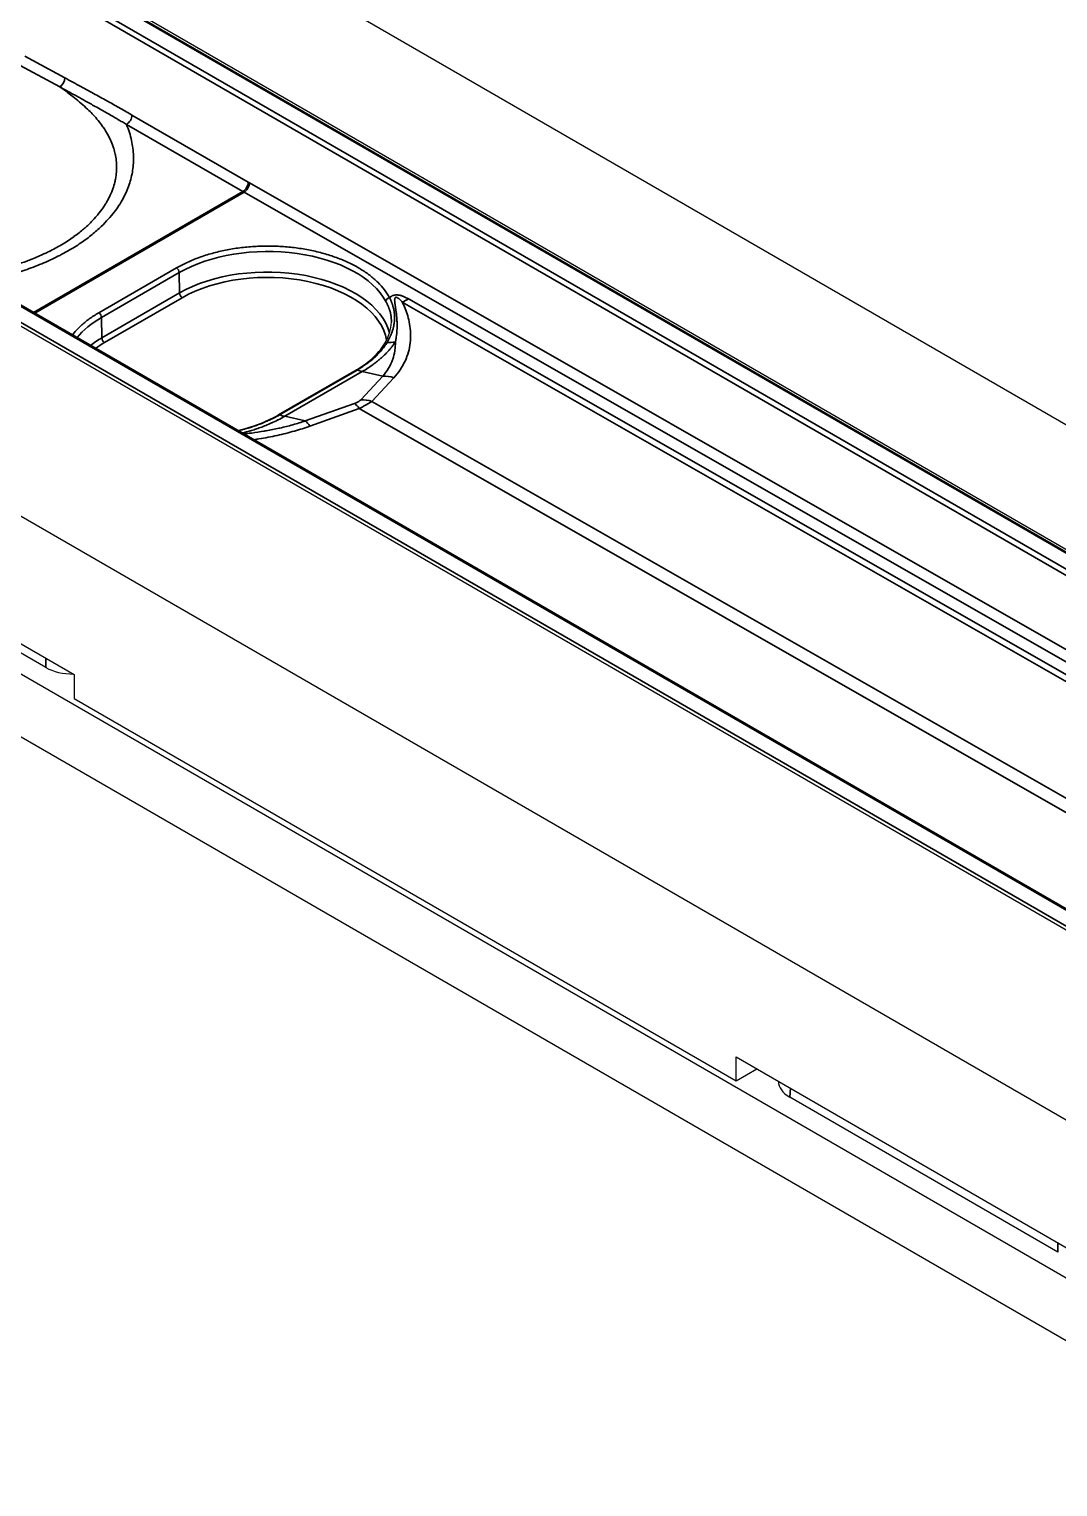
# Model space of a CAD drawing. Header units: millimetres. Extents: x 68 to 2000, y 100 to 2870.
# Drawn here: x 1392.8 to 1459.3, y 768.1 to 862.3 of the extents above; entities that cross this region are included whole.
import ezdxf

# ---------------------------------------------------------------- set-up
doc = ezdxf.new("R2010")
doc.units = ezdxf.units.MM
doc.header["$LTSCALE"] = 10
doc.layers.add('_Sichtbarkanten', color=7, linetype='Continuous', lineweight=25)
doc.layers.add('Sichtbar schmal (ISO)', color=7, linetype='Continuous', lineweight=35)

msp = doc.modelspace()

# ---------------------------------------------------------------- linework, layer by layer
at = {"layer": '_Sichtbarkanten'}
for p, q in [((1239.442, 963.976), (1522.284, 800.676)), ((1250.756, 949.223), (1496.836, 807.149)), ((1251.18, 949.156), (1496.616, 807.453)), ((1200.551, 941.522), (1483.393, 778.223)), ((1476.854, 795.62), (1230.787, 937.687)), ((1475.297, 795.145), (1229.86, 936.847)), ((1413.907, 840.264), (1408.89, 837.368)), ((1361.235, 838.545), (1476.146, 772.201)), ((1476.146, 768.118), (1361.235, 834.462)), ((1373.085, 833.663), (1395.712, 820.599)), ((1393.878, 821.049), (1376.552, 831.053)), ((1395.712, 820.599), (1395.712, 819.047)), ((1395.712, 819.047), (1438.492, 794.348)), ((1438.492, 794.348), (1438.492, 795.9)), ((1438.492, 795.9), (1461.12, 782.836)), ((1438.492, 794.348), (1439.836, 795.124)), ((1459.286, 783.286), (1441.959, 793.29))]:
    msp.add_line(p, q, dxfattribs=at)
for centre, major_axis, ratio, start_param, end_param in [((1409.015, 837.151), (-0.125, 0.217), 0.589802, 0.000536, 0.000639), ((1395.645, 822.072), (-2.5, 0), 0.578054, 0.786007, 1.578464), ((1443.73, 794.31), (-2.503, 0), 0.576647, 6.275518, 7.067974)]:
    msp.add_ellipse(centre, major_axis=major_axis, ratio=ratio, start_param=start_param, end_param=end_param, dxfattribs=at)
for points in [[(1415.764, 841.962), (1416.051, 842.431), (1416.2, 842.909), (1416.209, 843.359)], [(1413.907, 840.264), (1413.907, 840.264), (1413.907, 840.264), (1413.907, 840.264)]]:
    msp.add_open_spline(points, degree=3, dxfattribs=at)
for points, knots in [([(1413.907, 840.264), (1414.51, 840.612), (1415.018, 841.02), (1415.534, 841.62), (1415.658, 841.79), (1415.764, 841.962)], [0, 0, 0, 0, 0.517166, 0.517166, 0.7129259, 0.7129259, 0.7129259, 0.7129259]), ([(1406.278, 836.367), (1406.953, 836.525), (1407.594, 836.739), (1408.419, 837.112), (1408.662, 837.236), (1408.89, 837.368)], [0.0820416, 0.0820416, 0.0820416, 0.0820416, 0.5202542, 0.5202542, 0.7160723, 0.7160723, 0.7160723, 0.7160723])]:
    msp.add_open_spline(points, degree=3, knots=knots, dxfattribs=at)
at = {"layer": 'Sichtbar schmal (ISO)'}
for p, q in [((1495.638, 806.324), (1249.571, 948.391)), ((1249.748, 948.693), (1495.815, 806.626)), ((1496.711, 807.137), (1250.631, 949.211)), ((1229.766, 937.164), (1475.845, 795.09)), ((1476.729, 795.607), (1230.662, 937.674)), ((1392.21, 859.946), (1394.784, 858.557)), ((1392.518, 860.536), (1395.092, 859.147)), ((1399.089, 856.137), (1406.597, 851.803)), ((1399.443, 856.742), (1406.95, 852.408)), ((1407.041, 852.356), (1492.118, 803.76)), ((1393.07, 843.993), (1406.597, 851.803)), ((1393.162, 843.939), (1406.689, 851.749)), ((1406.689, 851.749), (1491.415, 803.354)), ((1397.297, 843.967), (1402.318, 846.865)), ((1397.475, 843.664), (1402.495, 846.562)), ((1402.495, 846.562), (1402.515, 845.245)), ((1397.495, 842.346), (1402.515, 845.245)), ((1397.671, 842.044), (1402.692, 844.942)), ((1417.315, 844.865), (1475.879, 811.407)), ((1416.911, 844.659), (1475.476, 811.201)), ((1397.475, 843.664), (1397.495, 842.346)), ((1413.995, 840.267), (1408.982, 837.372)), ((1409.314, 837.277), (1414.328, 840.172)), ((1415.655, 839.874), (1414.328, 840.172)), ((1415.655, 839.874), (1414.231, 838.346)), ((1416.364, 839.774), (1414.94, 838.245)), ((1414.94, 838.245), (1462.601, 811.016)), ((1410.641, 836.98), (1409.314, 837.277)), ((1413.827, 838.113), (1410.641, 836.98)), ((1414.133, 837.779), (1410.947, 836.646)), ((1414.133, 837.779), (1461.794, 810.55)), ((1393.878, 821.049), (1393.878, 821.658)), ((1441.959, 793.29), (1441.995, 793.877)), ((1459.286, 783.286), (1459.286, 783.895))]:
    msp.add_line(p, q, dxfattribs=at)
for centre, major_axis, ratio, start_param, end_param in [((1394.739, 858.95), (0.237, 0.44), 0.595227, 4.00544, 5.463512), ((1399.089, 856.545), (0.25, 0.433), 0.57735, 3.926991, 5.480334), ((1406.597, 852.211), (0.25, 0.433), 0.57735, 3.926992, 5.480334), ((1406.688, 852.159), (0.248, 0.434), 0.580313, 3.924309, 5.477656), ((1407.281, 874.831), (-11.827, 23.793), 0.584954, 2.419126, 2.424094), ((1406.597, 872.215), (12.5, -21.651), 0.57735, 5.497787, 5.503023), ((1408.175, 843.318), (8.033, 0.037), 0.57423, 0.295808, 2.353511), ((1402.319, 846.661), (0.125, -0.217), 0.57735, 0.802851, 2.36143), ((1408.175, 841.977), (8.004, 0), 0.57735, 0.149566, 2.356194), ((1408.175, 841.777), (7.754, 0), 0.57735, 0.093863, 2.356194), ((1402.692, 845.146), (-0.125, 0.217), 0.57735, 0.802851, 2.356194), ((1416.092, 844.737), (-0.22, -0.118), 0.783061, 4.318496, 5.86939), ((1417.297, 848.958), (2.48, 4.341), 0.580365, 3.809992, 3.924359), ((1397.298, 843.762), (0.125, -0.217), 0.57735, 0.802851, 2.36143), ((1403.155, 840.42), (8.033, 0.037), 0.57422, 2.353528, 2.698243), ((1403.155, 839.079), (8.004, 0), 0.57735, 2.356194, 2.495666), ((1403.155, 838.878), (7.754, 0), 0.57735, 2.356194, 2.468253), ((1397.671, 842.248), (-0.125, 0.217), 0.57735, 0.802851, 2.356194), ((1415.977, 841.832), (-0.213, 0.13), 0.763655, 5.367945, 6.283188), ((1414.904, 846.213), (-4.432, 2.314), 0.783416, 2.174071, 2.291282), ((1413.294, 844.673), (-2.5, 4.33), 0.57735, 2.55575, 2.652887), ((1416.172, 837.624), (-1.829, 1.704), 0.803702, 5.270685, 5.583182), ((1414.748, 836.095), (-1.829, 1.704), 0.803702, 5.270686, 5.583183), ((1409.015, 837.151), (-0.125, 0.217), 0.589802, 5.697944, 6.283721), ((1408.281, 841.778), (-2.5, 4.33), 0.57735, 2.55575, 2.652887), ((1414.344, 835.862), (-0.838, 2.355), 0.268501, 5.561414, 5.87391), ((1411.158, 834.729), (-0.838, 2.355), 0.268501, 5.561414, 5.87391)]:
    msp.add_ellipse(centre, major_axis=major_axis, ratio=ratio, start_param=start_param, end_param=end_param, dxfattribs=at)
for points, knots in [([(1395.092, 859.147), (1395.453, 858.952), (1396.142, 858.58), (1397.078, 858.069), (1397.918, 857.606), (1398.703, 857.166), (1399.201, 856.882), (1399.443, 856.742)], [0, 0, 0, 0, 0.2, 0.4, 0.6, 0.8, 1, 1, 1, 1]), ([(1388.928, 846.384), (1389.049, 846.401), (1389.171, 846.42), (1389.296, 846.44), (1389.553, 846.482), (1389.819, 846.531), (1390.1, 846.589), (1390.121, 846.593), (1390.143, 846.598), (1390.165, 846.602), (1390.426, 846.657), (1390.699, 846.72), (1390.986, 846.794), (1391.134, 846.832), (1391.285, 846.872), (1391.438, 846.916), (1391.609, 846.965), (1391.783, 847.017), (1391.959, 847.073), (1392.183, 847.145), (1392.41, 847.223), (1392.638, 847.307), (1392.752, 847.349), (1392.866, 847.392), (1392.979, 847.437), (1393.241, 847.541), (1393.502, 847.652), (1393.754, 847.769), (1393.83, 847.804), (1393.904, 847.84), (1393.978, 847.876), (1394.257, 848.011), (1394.524, 848.153), (1394.776, 848.298), (1394.814, 848.32), (1394.852, 848.343), (1394.89, 848.365), (1395.174, 848.533), (1395.436, 848.705), (1395.674, 848.875), (1395.68, 848.879), (1395.685, 848.883), (1395.691, 848.887), (1395.922, 849.053), (1396.131, 849.218), (1396.318, 849.379), (1396.378, 849.43), (1396.436, 849.481), (1396.492, 849.531), (1396.615, 849.643), (1396.728, 849.752), (1396.832, 849.859), (1396.955, 849.984), (1397.066, 850.105), (1397.167, 850.224), (1397.192, 850.252), (1397.215, 850.281), (1397.239, 850.309), (1397.359, 850.454), (1397.465, 850.595), (1397.561, 850.734), (1397.614, 850.809), (1397.663, 850.884), (1397.71, 850.958), (1397.749, 851.021), (1397.787, 851.084), (1397.823, 851.146), (1397.901, 851.283), (1397.972, 851.421), (1398.036, 851.559), (1398.062, 851.615), (1398.086, 851.672), (1398.11, 851.728), (1398.144, 851.811), (1398.176, 851.895), (1398.206, 851.979), (1398.255, 852.12), (1398.297, 852.262), (1398.331, 852.405), (1398.341, 852.446), (1398.35, 852.487), (1398.359, 852.528), (1398.38, 852.63), (1398.398, 852.732), (1398.411, 852.834), (1398.431, 852.977), (1398.442, 853.121), (1398.446, 853.265), (1398.447, 853.295), (1398.447, 853.325), (1398.447, 853.355), (1398.448, 853.469), (1398.443, 853.583), (1398.434, 853.699), (1398.422, 853.844), (1398.402, 853.991), (1398.373, 854.138), (1398.369, 854.16), (1398.365, 854.183), (1398.36, 854.206), (1398.334, 854.331), (1398.301, 854.457), (1398.262, 854.583), (1398.216, 854.733), (1398.16, 854.884), (1398.095, 855.036), (1398.088, 855.052), (1398.081, 855.069), (1398.073, 855.085), (1398.013, 855.222), (1397.944, 855.36), (1397.867, 855.498), (1397.78, 855.653), (1397.683, 855.808), (1397.58, 855.956), (1397.568, 855.974), (1397.555, 855.993), (1397.542, 856.011), (1397.451, 856.139), (1397.357, 856.262), (1397.261, 856.378), (1397.153, 856.511), (1397.043, 856.635), (1396.928, 856.758), (1396.842, 856.85), (1396.754, 856.941), (1396.661, 857.032), (1396.63, 857.063), (1396.598, 857.094), (1396.566, 857.124), (1396.438, 857.246), (1396.303, 857.369), (1396.163, 857.49), (1396.023, 857.612), (1395.878, 857.732), (1395.728, 857.852), (1395.579, 857.971), (1395.424, 858.09), (1395.267, 858.207), (1395.226, 858.238), (1395.185, 858.268), (1395.144, 858.298), (1395.025, 858.385), (1394.905, 858.471), (1394.784, 858.557)], [0.3514099, 0.3514099, 0.3514099, 0.3514099, 0.3617021, 0.3617021, 0.3617021, 0.3829787, 0.3829787, 0.3829787, 0.3846223, 0.3846223, 0.3846223, 0.4042553, 0.4042553, 0.4042553, 0.4143424, 0.4143424, 0.4143424, 0.4255319, 0.4255319, 0.4255319, 0.439735, 0.439735, 0.439735, 0.4468085, 0.4468085, 0.4468085, 0.4632013, 0.4632013, 0.4632013, 0.4680851, 0.4680851, 0.4680851, 0.4865231, 0.4865231, 0.4865231, 0.4893617, 0.4893617, 0.4893617, 0.5106383, 0.5106383, 0.5106383, 0.511152, 0.511152, 0.511152, 0.5319149, 0.5319149, 0.5319149, 0.5385528, 0.5385528, 0.5385528, 0.5531915, 0.5531915, 0.5531915, 0.5703514, 0.5703514, 0.5703514, 0.5744681, 0.5744681, 0.5744681, 0.5957447, 0.5957447, 0.5957447, 0.6072782, 0.6072782, 0.6072782, 0.6170213, 0.6170213, 0.6170213, 0.6382979, 0.6382979, 0.6382979, 0.6469096, 0.6469096, 0.6469096, 0.6595745, 0.6595745, 0.6595745, 0.6808511, 0.6808511, 0.6808511, 0.686985, 0.686985, 0.686985, 0.7021277, 0.7021277, 0.7021277, 0.7234043, 0.7234043, 0.7234043, 0.7278428, 0.7278428, 0.7278428, 0.7446809, 0.7446809, 0.7446809, 0.7659574, 0.7659574, 0.7659574, 0.7692021, 0.7692021, 0.7692021, 0.787234, 0.787234, 0.787234, 0.8085106, 0.8085106, 0.8085106, 0.8107834, 0.8107834, 0.8107834, 0.8297872, 0.8297872, 0.8297872, 0.8510638, 0.8510638, 0.8510638, 0.8536812, 0.8536812, 0.8536812, 0.8723404, 0.8723404, 0.8723404, 0.893617, 0.893617, 0.893617, 0.9095234, 0.9095234, 0.9095234, 0.9148936, 0.9148936, 0.9148936, 0.9361702, 0.9361702, 0.9361702, 0.9574468, 0.9574468, 0.9574468, 0.9787234, 0.9787234, 0.9787234, 0.9842348, 0.9842348, 0.9842348, 1, 1, 1, 1]), ([(1394.784, 858.557), (1395.012, 858.432), (1395.233, 858.311), (1395.447, 858.193), (1395.57, 858.125), (1395.691, 858.059), (1395.809, 857.993), (1395.888, 857.95), (1395.965, 857.907), (1396.042, 857.865), (1396.225, 857.763), (1396.403, 857.665), (1396.576, 857.569), (1396.63, 857.539), (1396.684, 857.509), (1396.737, 857.479), (1396.845, 857.419), (1396.951, 857.359), (1397.055, 857.301), (1397.202, 857.219), (1397.345, 857.138), (1397.485, 857.059), (1397.515, 857.042), (1397.545, 857.025), (1397.575, 857.009), (1397.675, 856.952), (1397.774, 856.896), (1397.872, 856.84), (1397.99, 856.773), (1398.106, 856.707), (1398.22, 856.641), (1398.265, 856.616), (1398.309, 856.59), (1398.353, 856.565), (1398.415, 856.53), (1398.475, 856.495), (1398.536, 856.46), (1398.633, 856.404), (1398.729, 856.348), (1398.823, 856.293), (1398.913, 856.24), (1399.001, 856.189), (1399.089, 856.137)], [0, 0, 0, 0, 0.1270785, 0.1270785, 0.1270785, 0.2, 0.2, 0.2, 0.2482893, 0.2482893, 0.2482893, 0.3637364, 0.3637364, 0.3637364, 0.4, 0.4, 0.4, 0.473759, 0.473759, 0.473759, 0.5777492, 0.5777492, 0.5777492, 0.6, 0.6, 0.6, 0.674812, 0.674812, 0.674812, 0.764905, 0.764905, 0.764905, 0.8, 0.8, 0.8, 0.8485106, 0.8485106, 0.8485106, 0.9264973, 0.9264973, 0.9264973, 1, 1, 1, 1]), ([(1389.642, 845.972), (1389.825, 846.006), (1390.292, 846.099), (1391.103, 846.288), (1392.117, 846.576), (1393.203, 846.954), (1394.288, 847.416), (1395.291, 847.936), (1396.161, 848.482), (1396.883, 849.022), (1397.465, 849.537), (1397.928, 850.019), (1398.301, 850.47), (1398.609, 850.906), (1398.869, 851.342), (1399.088, 851.788), (1399.266, 852.243), (1399.4, 852.701), (1399.491, 853.164), (1399.54, 853.632), (1399.545, 854.109), (1399.506, 854.597), (1399.422, 855.094), (1399.283, 855.619), (1399.159, 855.964), (1399.089, 856.137)], [0.3130997, 0.3130997, 0.3130997, 0.3130997, 0.3333333, 0.3636364, 0.3939394, 0.4242424, 0.4545455, 0.4848485, 0.5151515, 0.5454545, 0.5757576, 0.6060606, 0.6363636, 0.6666667, 0.6969697, 0.7272727, 0.7575758, 0.7878788, 0.8181818, 0.8484848, 0.8787879, 0.9090909, 0.9393939, 0.969697, 1, 1, 1, 1]), ([(1416.091, 844.942), (1416.103, 844.917), (1416.116, 844.892), (1416.128, 844.864), (1416.129, 844.862), (1416.13, 844.86), (1416.131, 844.858), (1416.143, 844.833), (1416.155, 844.806), (1416.167, 844.778), (1416.169, 844.774), (1416.171, 844.769), (1416.173, 844.764), (1416.184, 844.738), (1416.196, 844.711), (1416.207, 844.683), (1416.21, 844.676), (1416.213, 844.668), (1416.216, 844.661), (1416.226, 844.634), (1416.237, 844.606), (1416.247, 844.578), (1416.251, 844.567), (1416.254, 844.557), (1416.258, 844.546), (1416.268, 844.519), (1416.277, 844.491), (1416.286, 844.462), (1416.291, 844.449), (1416.295, 844.435), (1416.299, 844.42), (1416.308, 844.393), (1416.316, 844.365), (1416.323, 844.336), (1416.328, 844.318), (1416.333, 844.3), (1416.338, 844.281), (1416.344, 844.254), (1416.351, 844.226), (1416.357, 844.197), (1416.362, 844.174), (1416.366, 844.151), (1416.371, 844.127), (1416.376, 844.101), (1416.381, 844.073), (1416.385, 844.045), (1416.389, 844.016), (1416.393, 843.987), (1416.397, 843.957), (1416.4, 843.931), (1416.403, 843.904), (1416.405, 843.876), (1416.408, 843.841), (1416.411, 843.805), (1416.412, 843.767), (1416.414, 843.742), (1416.414, 843.717), (1416.415, 843.69), (1416.415, 843.647), (1416.415, 843.602), (1416.413, 843.555), (1416.412, 843.532), (1416.411, 843.508), (1416.41, 843.484), (1416.406, 843.431), (1416.401, 843.375), (1416.394, 843.317), (1416.391, 843.297), (1416.388, 843.276), (1416.385, 843.255), (1416.375, 843.19), (1416.362, 843.122), (1416.346, 843.05), (1416.342, 843.033), (1416.338, 843.016), (1416.334, 842.999), (1416.314, 842.92), (1416.29, 842.837), (1416.261, 842.75), (1416.257, 842.738), (1416.253, 842.726), (1416.249, 842.714), (1416.215, 842.619), (1416.175, 842.519), (1416.126, 842.414), (1416.123, 842.408), (1416.12, 842.402), (1416.117, 842.396), (1416.064, 842.283), (1416.001, 842.164), (1415.926, 842.04)], [0, 0, 0, 0, 0.0625, 0.0625, 0.0625, 0.0673979, 0.0673979, 0.0673979, 0.125, 0.125, 0.125, 0.134343, 0.134343, 0.134343, 0.1875, 0.1875, 0.1875, 0.2010157, 0.2010157, 0.2010157, 0.25, 0.25, 0.25, 0.2675424, 0.2675424, 0.2675424, 0.3125, 0.3125, 0.3125, 0.3339838, 0.3339838, 0.3339838, 0.375, 0.375, 0.375, 0.4003897, 0.4003897, 0.4003897, 0.4375, 0.4375, 0.4375, 0.4668495, 0.4668495, 0.4668495, 0.5, 0.5, 0.5, 0.5333862, 0.5333862, 0.5333862, 0.5625, 0.5625, 0.5625, 0.6000058, 0.6000058, 0.6000058, 0.625, 0.625, 0.625, 0.6667228, 0.6667228, 0.6667228, 0.6875, 0.6875, 0.6875, 0.7335473, 0.7335473, 0.7335473, 0.75, 0.75, 0.75, 0.8005055, 0.8005055, 0.8005055, 0.8125, 0.8125, 0.8125, 0.8674731, 0.8674731, 0.8674731, 0.875, 0.875, 0.875, 0.9341302, 0.9341302, 0.9341302, 0.9375, 0.9375, 0.9375, 0.9999998, 0.9999998, 0.9999998, 0.9999998]), ([(1416.091, 844.942), (1416.106, 844.956), (1416.121, 844.969), (1416.136, 844.982), (1416.151, 844.994), (1416.167, 845.006), (1416.184, 845.017), (1416.2, 845.028), (1416.217, 845.039), (1416.234, 845.048), (1416.252, 845.057), (1416.27, 845.066), (1416.288, 845.073), (1416.306, 845.08), (1416.324, 845.087), (1416.342, 845.092), (1416.36, 845.098), (1416.378, 845.102), (1416.396, 845.106), (1416.413, 845.109), (1416.431, 845.112), (1416.45, 845.115), (1416.469, 845.117), (1416.489, 845.119), (1416.51, 845.119), (1416.531, 845.12), (1416.553, 845.12), (1416.576, 845.119), (1416.599, 845.118), (1416.623, 845.116), (1416.647, 845.113), (1416.671, 845.111), (1416.696, 845.107), (1416.721, 845.102), (1416.745, 845.097), (1416.771, 845.092), (1416.797, 845.085), (1416.823, 845.079), (1416.849, 845.071), (1416.876, 845.063), (1416.903, 845.055), (1416.93, 845.045), (1416.958, 845.035), (1416.985, 845.025), (1417.014, 845.014), (1417.042, 845.001), (1417.071, 844.989), (1417.1, 844.976), (1417.13, 844.962), (1417.159, 844.948), (1417.19, 844.933), (1417.22, 844.917), (1417.251, 844.901), (1417.283, 844.884), (1417.315, 844.865)], [0, 0, 0, 0, 0.0555556, 0.0555556, 0.0555556, 0.1111111, 0.1111111, 0.1111111, 0.1666667, 0.1666667, 0.1666667, 0.2222222, 0.2222222, 0.2222222, 0.2777778, 0.2777778, 0.2777778, 0.3333333, 0.3333333, 0.3333333, 0.3888889, 0.3888889, 0.3888889, 0.4444444, 0.4444444, 0.4444444, 0.5, 0.5, 0.5, 0.5555556, 0.5555556, 0.5555556, 0.6111111, 0.6111111, 0.6111111, 0.6666667, 0.6666667, 0.6666667, 0.7222222, 0.7222222, 0.7222222, 0.7777778, 0.7777778, 0.7777778, 0.8333333, 0.8333333, 0.8333333, 0.8888889, 0.8888889, 0.8888889, 0.9444444, 0.9444444, 0.9444444, 0.9999994, 0.9999994, 0.9999994, 0.9999994]), ([(1416.466, 842.076), (1416.481, 842.145), (1416.494, 842.212), (1416.506, 842.277), (1416.508, 842.288), (1416.509, 842.298), (1416.511, 842.308), (1416.522, 842.374), (1416.532, 842.438), (1416.54, 842.501), (1416.541, 842.511), (1416.542, 842.521), (1416.543, 842.53), (1416.551, 842.593), (1416.557, 842.656), (1416.562, 842.718), (1416.563, 842.727), (1416.563, 842.736), (1416.564, 842.745), (1416.569, 842.807), (1416.572, 842.869), (1416.575, 842.931), (1416.575, 842.94), (1416.575, 842.948), (1416.576, 842.957), (1416.578, 843.019), (1416.579, 843.081), (1416.579, 843.142), (1416.579, 843.151), (1416.579, 843.159), (1416.579, 843.168), (1416.578, 843.229), (1416.577, 843.29), (1416.575, 843.349), (1416.575, 843.356), (1416.574, 843.364), (1416.574, 843.372), (1416.572, 843.43), (1416.569, 843.485), (1416.565, 843.537), (1416.565, 843.544), (1416.564, 843.551), (1416.564, 843.557), (1416.56, 843.609), (1416.556, 843.657), (1416.552, 843.702), (1416.551, 843.708), (1416.551, 843.714), (1416.55, 843.719), (1416.546, 843.764), (1416.542, 843.807), (1416.537, 843.847), (1416.537, 843.852), (1416.536, 843.857), (1416.535, 843.862), (1416.531, 843.902), (1416.526, 843.94), (1416.522, 843.976), (1416.521, 843.98), (1416.521, 843.984), (1416.52, 843.989), (1416.516, 844.025), (1416.511, 844.059), (1416.506, 844.092), (1416.506, 844.095), (1416.505, 844.099), (1416.505, 844.103), (1416.5, 844.135), (1416.496, 844.166), (1416.492, 844.196), (1416.491, 844.199), (1416.491, 844.202), (1416.49, 844.205), (1416.486, 844.235), (1416.482, 844.263), (1416.478, 844.29), (1416.478, 844.292), (1416.477, 844.295), (1416.477, 844.298), (1416.473, 844.325), (1416.469, 844.35), (1416.465, 844.375), (1416.465, 844.377), (1416.465, 844.38), (1416.464, 844.382), (1416.461, 844.406), (1416.457, 844.43), (1416.454, 844.452), (1416.454, 844.454), (1416.453, 844.456), (1416.453, 844.458), (1416.45, 844.48), (1416.447, 844.502), (1416.444, 844.522), (1416.444, 844.524), (1416.444, 844.526), (1416.444, 844.527), (1416.441, 844.548), (1416.438, 844.567), (1416.436, 844.585), (1416.436, 844.587), (1416.436, 844.589), (1416.435, 844.59), (1416.433, 844.609), (1416.431, 844.626), (1416.429, 844.643), (1416.429, 844.645), (1416.429, 844.646), (1416.429, 844.647), (1416.427, 844.664), (1416.426, 844.68), (1416.425, 844.696), (1416.424, 844.697), (1416.424, 844.698), (1416.424, 844.7), (1416.423, 844.715), (1416.422, 844.73), (1416.421, 844.744), (1416.421, 844.745), (1416.421, 844.746), (1416.421, 844.747), (1416.421, 844.762), (1416.42, 844.775), (1416.42, 844.788), (1416.42, 844.789), (1416.42, 844.79), (1416.42, 844.791), (1416.42, 844.804), (1416.421, 844.817), (1416.421, 844.828), (1416.422, 844.841), (1416.423, 844.852), (1416.425, 844.863), (1416.426, 844.874), (1416.428, 844.885), (1416.431, 844.894), (1416.433, 844.903), (1416.436, 844.912), (1416.44, 844.919), (1416.443, 844.927), (1416.447, 844.934), (1416.452, 844.939), (1416.456, 844.945), (1416.461, 844.95), (1416.466, 844.954), (1416.471, 844.957), (1416.477, 844.96), (1416.483, 844.962), (1416.488, 844.964), (1416.494, 844.966), (1416.501, 844.966), (1416.507, 844.967), (1416.514, 844.966), (1416.522, 844.965), (1416.53, 844.964), (1416.538, 844.963), (1416.548, 844.96), (1416.557, 844.957), (1416.567, 844.953), (1416.577, 844.948), (1416.587, 844.943), (1416.598, 844.938), (1416.609, 844.931), (1416.621, 844.925), (1416.632, 844.917), (1416.644, 844.909), (1416.657, 844.9), (1416.669, 844.891), (1416.682, 844.881), (1416.695, 844.871), (1416.709, 844.86), (1416.723, 844.848), (1416.737, 844.836), (1416.751, 844.823), (1416.766, 844.809), (1416.781, 844.795), (1416.796, 844.781), (1416.812, 844.765), (1416.827, 844.749), (1416.844, 844.733), (1416.86, 844.715), (1416.877, 844.697), (1416.894, 844.679), (1416.911, 844.659)], [0, 0, 0, 0, 0.021602, 0.021602, 0.021602, 0.025, 0.025, 0.025, 0.046683, 0.046683, 0.046683, 0.05, 0.05, 0.05, 0.071771, 0.071771, 0.071771, 0.075, 0.075, 0.075, 0.096858, 0.096858, 0.096858, 0.1, 0.1, 0.1, 0.121962, 0.121962, 0.121962, 0.125, 0.125, 0.125, 0.147062, 0.147062, 0.147062, 0.15, 0.15, 0.15, 0.172132, 0.172132, 0.172132, 0.175, 0.175, 0.175, 0.197202, 0.197202, 0.197202, 0.2, 0.2, 0.2, 0.22229, 0.22229, 0.22229, 0.225, 0.225, 0.225, 0.247382, 0.247382, 0.247382, 0.25, 0.25, 0.25, 0.27247, 0.27247, 0.27247, 0.275, 0.275, 0.275, 0.297556, 0.297556, 0.297556, 0.3, 0.3, 0.3, 0.322644, 0.322644, 0.322644, 0.325, 0.325, 0.325, 0.347732, 0.347732, 0.347732, 0.35, 0.35, 0.35, 0.37282, 0.37282, 0.37282, 0.375, 0.375, 0.375, 0.397906, 0.397906, 0.397906, 0.4, 0.4, 0.4, 0.422993, 0.422993, 0.422993, 0.425, 0.425, 0.425, 0.44808, 0.44808, 0.44808, 0.45, 0.45, 0.45, 0.473168, 0.473168, 0.473168, 0.475, 0.475, 0.475, 0.498257, 0.498257, 0.498257, 0.5, 0.5, 0.5, 0.523345, 0.523345, 0.523345, 0.525, 0.525, 0.525, 0.548432, 0.548432, 0.548432, 0.573519, 0.573519, 0.573519, 0.598606, 0.598606, 0.598606, 0.623693, 0.623693, 0.623693, 0.648779, 0.648779, 0.648779, 0.673862, 0.673862, 0.673862, 0.698942, 0.698942, 0.698942, 0.724027, 0.724027, 0.724027, 0.749124, 0.749124, 0.749124, 0.77422, 0.77422, 0.77422, 0.799304, 0.799304, 0.799304, 0.824389, 0.824389, 0.824389, 0.849477, 0.849477, 0.849477, 0.874564, 0.874564, 0.874564, 0.899651, 0.899651, 0.899651, 0.924738, 0.924738, 0.924738, 0.949825, 0.949825, 0.949825, 0.974913, 0.974913, 0.974913, 1, 1, 1, 1]), ([(1395.591, 842.537), (1395.618, 842.572), (1395.646, 842.607), (1395.675, 842.642), (1395.811, 842.807), (1395.963, 842.967), (1396.131, 843.121), (1396.298, 843.276), (1396.481, 843.424), (1396.676, 843.565), (1396.87, 843.706), (1397.077, 843.84), (1397.297, 843.967)], [0.8216292, 0.8216292, 0.8216292, 0.8216292, 0.8333333, 0.8333333, 0.8333333, 0.8888889, 0.8888889, 0.8888889, 0.9444444, 0.9444444, 0.9444444, 1, 1, 1, 1]), ([(1415.853, 844.699), (1415.866, 844.674), (1415.88, 844.649), (1415.894, 844.622), (1415.895, 844.62), (1415.896, 844.618), (1415.897, 844.616), (1415.909, 844.591), (1415.922, 844.565), (1415.936, 844.538), (1415.938, 844.533), (1415.94, 844.529), (1415.942, 844.525), (1415.954, 844.499), (1415.967, 844.473), (1415.979, 844.445), (1415.982, 844.438), (1415.985, 844.431), (1415.988, 844.424), (1416, 844.398), (1416.011, 844.371), (1416.022, 844.343), (1416.026, 844.333), (1416.03, 844.323), (1416.034, 844.313), (1416.045, 844.287), (1416.055, 844.26), (1416.065, 844.232), (1416.07, 844.219), (1416.074, 844.205), (1416.079, 844.191), (1416.088, 844.165), (1416.097, 844.138), (1416.105, 844.11), (1416.11, 844.092), (1416.116, 844.075), (1416.121, 844.057), (1416.128, 844.031), (1416.135, 844.004), (1416.142, 843.976), (1416.147, 843.954), (1416.152, 843.931), (1416.157, 843.908), (1416.163, 843.882), (1416.168, 843.856), (1416.173, 843.828), (1416.178, 843.801), (1416.182, 843.773), (1416.187, 843.744), (1416.19, 843.718), (1416.193, 843.692), (1416.196, 843.666), (1416.2, 843.632), (1416.203, 843.596), (1416.205, 843.56), (1416.207, 843.536), (1416.208, 843.511), (1416.209, 843.486), (1416.21, 843.445), (1416.21, 843.403), (1416.209, 843.359)], [0.0000002, 0.0000002, 0.0000002, 0.0000002, 0.0625, 0.0625, 0.0625, 0.0673967, 0.0673967, 0.0673967, 0.125, 0.125, 0.125, 0.1343426, 0.1343426, 0.1343426, 0.1875, 0.1875, 0.1875, 0.2010143, 0.2010143, 0.2010143, 0.25, 0.25, 0.25, 0.2675413, 0.2675413, 0.2675413, 0.3125, 0.3125, 0.3125, 0.3339828, 0.3339828, 0.3339828, 0.375, 0.375, 0.375, 0.4003887, 0.4003887, 0.4003887, 0.4375, 0.4375, 0.4375, 0.4668486, 0.4668486, 0.4668486, 0.5, 0.5, 0.5, 0.5333854, 0.5333854, 0.5333854, 0.5625, 0.5625, 0.5625, 0.600005, 0.600005, 0.600005, 0.625, 0.625, 0.625, 0.6653849, 0.6653849, 0.6653849, 0.6653849]), ([(1416.911, 844.659), (1416.975, 844.528), (1417.101, 844.249), (1417.267, 843.778), (1417.397, 843.242), (1417.465, 842.645), (1417.442, 842.025), (1417.327, 841.433), (1417.112, 840.845), (1416.79, 840.279), (1416.517, 839.937), (1416.364, 839.774)], [0.0000001, 0.0000001, 0.0000001, 0.0000001, 0.1111111, 0.2222222, 0.3333333, 0.4444444, 0.5555556, 0.6666667, 0.7777778, 0.8888889, 1, 1, 1, 1]), ([(1415.926, 842.04), (1415.879, 841.963), (1415.828, 841.886), (1415.774, 841.81), (1415.726, 841.742), (1415.675, 841.675), (1415.621, 841.608), (1415.607, 841.59), (1415.591, 841.572), (1415.576, 841.553), (1415.54, 841.511), (1415.504, 841.468), (1415.466, 841.426), (1415.413, 841.367), (1415.358, 841.309), (1415.3, 841.251), (1415.246, 841.197), (1415.19, 841.143), (1415.132, 841.09), (1415.126, 841.084), (1415.121, 841.079), (1415.115, 841.074), (1415.046, 841.011), (1414.975, 840.95), (1414.902, 840.89), (1414.821, 840.823), (1414.738, 840.759), (1414.652, 840.695), (1414.636, 840.683), (1414.619, 840.671), (1414.603, 840.659), (1414.522, 840.601), (1414.439, 840.543), (1414.353, 840.487), (1414.238, 840.412), (1414.119, 840.338), (1413.995, 840.267)], [0, 0, 0, 0, 0.117035, 0.117035, 0.117035, 0.221069, 0.221069, 0.221069, 0.25, 0.25, 0.25, 0.317055, 0.317055, 0.317055, 0.411258, 0.411258, 0.411258, 0.5, 0.5, 0.5, 0.509092, 0.509092, 0.509092, 0.613594, 0.613594, 0.613594, 0.728289, 0.728289, 0.728289, 0.75, 0.75, 0.75, 0.856332, 0.856332, 0.856332, 1, 1, 1, 1]), ([(1414.328, 840.172), (1414.467, 840.252), (1414.594, 840.331), (1414.71, 840.406), (1414.72, 840.413), (1414.731, 840.42), (1414.741, 840.427), (1414.846, 840.496), (1414.942, 840.563), (1415.03, 840.627), (1415.047, 840.639), (1415.063, 840.651), (1415.079, 840.663), (1415.158, 840.722), (1415.232, 840.779), (1415.301, 840.834), (1415.32, 840.85), (1415.339, 840.866), (1415.358, 840.881), (1415.42, 840.932), (1415.478, 840.982), (1415.533, 841.03), (1415.554, 841.049), (1415.574, 841.067), (1415.594, 841.085), (1415.645, 841.131), (1415.693, 841.176), (1415.739, 841.22), (1415.759, 841.24), (1415.78, 841.26), (1415.799, 841.28), (1415.843, 841.323), (1415.884, 841.365), (1415.925, 841.408), (1415.945, 841.429), (1415.965, 841.45), (1415.984, 841.471), (1416.024, 841.516), (1416.064, 841.56), (1416.103, 841.605), (1416.121, 841.626), (1416.138, 841.647), (1416.156, 841.668), (1416.199, 841.719), (1416.241, 841.771), (1416.282, 841.824), (1416.293, 841.839), (1416.305, 841.854), (1416.317, 841.869), (1416.368, 841.938), (1416.418, 842.007), (1416.466, 842.076)], [0, 0, 0, 0, 0.1017511, 0.1017511, 0.1017511, 0.1111111, 0.1111111, 0.1111111, 0.2047514, 0.2047514, 0.2047514, 0.2222222, 0.2222222, 0.2222222, 0.3088109, 0.3088109, 0.3088109, 0.3333333, 0.3333333, 0.3333333, 0.4141311, 0.4141311, 0.4141311, 0.4444444, 0.4444444, 0.4444444, 0.5213578, 0.5213578, 0.5213578, 0.5555556, 0.5555556, 0.5555556, 0.6302663, 0.6302663, 0.6302663, 0.6666667, 0.6666667, 0.6666667, 0.7427651, 0.7427651, 0.7427651, 0.7777778, 0.7777778, 0.7777778, 0.8639588, 0.8639588, 0.8639588, 0.8888889, 0.8888889, 0.8888889, 0.9999989, 0.9999989, 0.9999989, 0.9999989]), ([(1416.466, 842.076), (1416.471, 841.904), (1416.463, 841.731), (1416.439, 841.558), (1416.436, 841.539), (1416.433, 841.519), (1416.43, 841.5), (1416.402, 841.321), (1416.358, 841.143), (1416.297, 840.967), (1416.292, 840.954), (1416.288, 840.942), (1416.283, 840.929), (1416.217, 840.747), (1416.132, 840.568), (1416.032, 840.396), (1416.028, 840.39), (1416.025, 840.384), (1416.021, 840.378), (1415.916, 840.202), (1415.793, 840.034), (1415.655, 839.874)], [0.0000008, 0.0000008, 0.0000008, 0.0000008, 0.2248145, 0.2248145, 0.2248145, 0.25, 0.25, 0.25, 0.4832723, 0.4832723, 0.4832723, 0.5, 0.5, 0.5, 0.7416406, 0.7416406, 0.7416406, 0.75, 0.75, 0.75, 1, 1, 1, 1]), ([(1413.995, 840.267), (1413.98, 840.272), (1413.965, 840.275), (1413.951, 840.275), (1413.937, 840.275), (1413.924, 840.272), (1413.912, 840.267), (1413.91, 840.266), (1413.909, 840.265), (1413.907, 840.264)], [0, 0, 0, 0, 0.2, 0.2, 0.2, 0.4, 0.4, 0.4, 0.4326714, 0.4326714, 0.4326714, 0.4326714]), ([(1414.231, 838.346), (1414.214, 838.328), (1414.176, 838.292), (1414.108, 838.244), (1414.028, 838.198), (1413.937, 838.154), (1413.866, 838.126), (1413.827, 838.113)], [0.0000019, 0.0000019, 0.0000019, 0.0000019, 0.2, 0.4, 0.6, 0.8, 1, 1, 1, 1]), ([(1414.94, 838.245), (1414.896, 838.215), (1414.849, 838.184), (1414.801, 838.154), (1414.753, 838.123), (1414.704, 838.093), (1414.653, 838.063), (1414.602, 838.032), (1414.549, 838.002), (1414.494, 837.971), (1414.439, 837.94), (1414.382, 837.909), (1414.322, 837.877), (1414.262, 837.845), (1414.199, 837.812), (1414.133, 837.779)], [0.000001, 0.000001, 0.000001, 0.000001, 0.2, 0.2, 0.2, 0.4, 0.4, 0.4, 0.6, 0.6, 0.6, 0.8, 0.8, 0.8, 1, 1, 1, 1]), ([(1408.982, 837.372), (1408.852, 837.297), (1408.718, 837.225), (1408.579, 837.155), (1408.489, 837.109), (1408.397, 837.065), (1408.303, 837.022), (1408.267, 837.005), (1408.23, 836.989), (1408.194, 836.973), (1408.075, 836.92), (1407.954, 836.869), (1407.831, 836.82), (1407.741, 836.785), (1407.651, 836.751), (1407.56, 836.718), (1407.537, 836.71), (1407.515, 836.702), (1407.492, 836.694), (1407.387, 836.657), (1407.282, 836.621), (1407.174, 836.587), (1407.074, 836.555), (1406.971, 836.524), (1406.869, 836.495), (1406.833, 836.485), (1406.798, 836.475), (1406.763, 836.465), (1406.697, 836.447), (1406.63, 836.429), (1406.563, 836.412), (1406.479, 836.39), (1406.394, 836.369), (1406.308, 836.35)], [0, 0, 0, 0, 0.1512862, 0.1512862, 0.1512862, 0.25, 0.25, 0.25, 0.2880914, 0.2880914, 0.2880914, 0.411254, 0.411254, 0.411254, 0.5, 0.5, 0.5, 0.5218999, 0.5218999, 0.5218999, 0.6226524, 0.6226524, 0.6226524, 0.7175813, 0.7175813, 0.7175813, 0.75, 0.75, 0.75, 0.8105529, 0.8105529, 0.8105529, 0.887398, 0.887398, 0.887398, 0.887398]), ([(1406.572, 836.197), (1406.636, 836.213), (1406.7, 836.229), (1406.763, 836.246), (1406.765, 836.247), (1406.767, 836.247), (1406.769, 836.248), (1406.875, 836.276), (1406.981, 836.306), (1407.085, 836.337), (1407.089, 836.338), (1407.093, 836.34), (1407.097, 836.341), (1407.201, 836.372), (1407.304, 836.404), (1407.407, 836.438), (1407.412, 836.439), (1407.416, 836.441), (1407.42, 836.442), (1407.526, 836.477), (1407.632, 836.513), (1407.741, 836.553), (1407.744, 836.554), (1407.747, 836.555), (1407.75, 836.556), (1407.862, 836.597), (1407.977, 836.641), (1408.096, 836.689), (1408.216, 836.737), (1408.34, 836.789), (1408.469, 836.847), (1408.473, 836.849), (1408.477, 836.85), (1408.481, 836.852), (1408.606, 836.909), (1408.737, 836.97), (1408.874, 837.04), (1408.878, 837.042), (1408.883, 837.044), (1408.888, 837.046), (1409.025, 837.116), (1409.168, 837.193), (1409.314, 837.277)], [0.1570345, 0.1570345, 0.1570345, 0.1570345, 0.2203361, 0.2203361, 0.2203361, 0.2222222, 0.2222222, 0.2222222, 0.3291407, 0.3291407, 0.3291407, 0.3333333, 0.3333333, 0.3333333, 0.4399522, 0.4399522, 0.4399522, 0.4444444, 0.4444444, 0.4444444, 0.5527771, 0.5527771, 0.5527771, 0.5555556, 0.5555556, 0.5555556, 0.6666667, 0.6666667, 0.6666667, 0.7777778, 0.7777778, 0.7777778, 0.7811143, 0.7811143, 0.7811143, 0.8888889, 0.8888889, 0.8888889, 0.8924959, 0.8924959, 0.8924959, 1, 1, 1, 1]), ([(1410.641, 836.98), (1410.387, 836.893), (1410.12, 836.81), (1409.841, 836.732), (1409.837, 836.73), (1409.832, 836.729), (1409.827, 836.728), (1409.561, 836.653), (1409.283, 836.583), (1408.995, 836.518), (1408.977, 836.514), (1408.958, 836.51), (1408.939, 836.506), (1408.669, 836.445), (1408.39, 836.39), (1408.108, 836.34), (1408.069, 836.333), (1408.031, 836.327), (1407.993, 836.32), (1407.723, 836.274), (1407.45, 836.234), (1407.181, 836.199), (1407.13, 836.192), (1407.078, 836.186), (1407.027, 836.179), (1406.908, 836.165), (1406.79, 836.151), (1406.672, 836.139)], [0, 0, 0, 0, 0.1967454, 0.1967454, 0.1967454, 0.2, 0.2, 0.2, 0.3878012, 0.3878012, 0.3878012, 0.4, 0.4, 0.4, 0.5761295, 0.5761295, 0.5761295, 0.6, 0.6, 0.6, 0.7678469, 0.7678469, 0.7678469, 0.8, 0.8, 0.8, 0.8747444, 0.8747444, 0.8747444, 0.8747444]), ([(1410.947, 836.646), (1410.627, 836.532), (1409.955, 836.317), (1408.841, 836.035), (1407.933, 835.862), (1407.425, 835.784), (1407.316, 835.768)], [0, 0, 0, 0, 0.1, 0.2, 0.3, 0.3276379, 0.3276379, 0.3276379, 0.3276379])]:
    msp.add_open_spline(points, degree=3, knots=knots, dxfattribs=at)
msp.add_open_spline([(1402.318, 846.865), (1402.537, 846.992), (1403.001, 847.231), (1403.774, 847.548), (1404.608, 847.814), (1405.491, 848.023), (1406.406, 848.172), (1407.341, 848.26), (1408.289, 848.287), (1409.237, 848.251), (1410.17, 848.153), (1411.076, 847.995), (1411.945, 847.778), (1412.765, 847.505), (1413.524, 847.181), (1414.214, 846.808), (1414.825, 846.393), (1415.348, 845.94), (1415.778, 845.455), (1415.998, 845.116), (1416.091, 844.942)], degree=3, dxfattribs=at)

doc.saveas('drawing.dxf')
